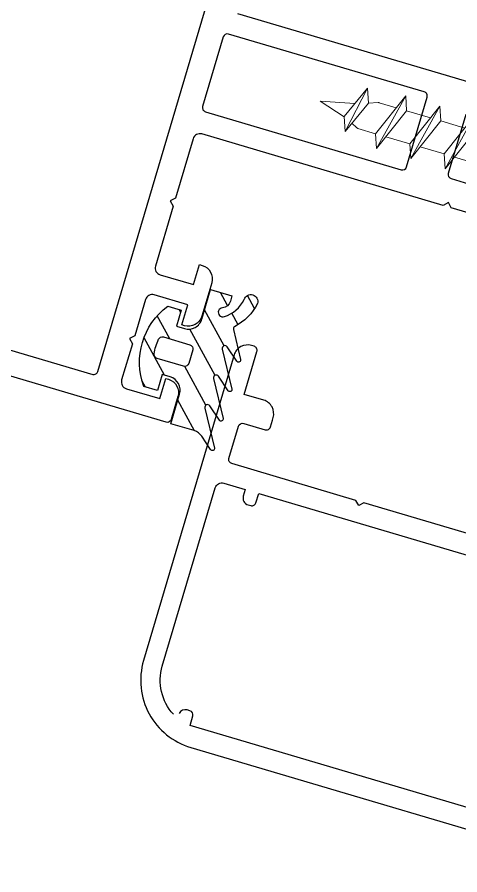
# Model space of a CAD drawing. Header units: millimetres. Extents: x 62878 to 70819, y -67946 to -61850.
# Drawn here: x 67619.24 to 67622.4, y -66807.91 to -66801.78 of the extents above; entities that cross this region are included whole.
import ezdxf

# ---------------------------------------------------------------- set-up
doc = ezdxf.new("R2010")
doc.units = ezdxf.units.MM
doc.layers.add('DOGRAMA', color=171, linetype='Continuous', lineweight=0)

# ---------------------------------------------------------------- blocks, each defined once
blk = doc.blocks.new('a2we')
at = {"lineweight": 5, "ltscale": 0.5}
for p, q in [((-196.0144480926461, -415.2868589025547), (-196.5925912144022, -417.2488821181558)), ((-196.0144480926461, -415.2868589025547), (-195.4639709594615, -417.7110762494052)), ((-197.5747968978259, -417.6063757508618), (-196.5747276986959, -417.2423803302317)), ((-194.1582851917165, -418.2620245979042), (-197.5747968978259, -417.6063757508618)), ((-195.1583543907882, -418.6260200186506), (-197.5747968978259, -417.6063757508618)), ((-196.5747276986959, -417.2423803302317), (-194.1582851917165, -418.2620245979042)), ((-196.8896500078097, -417.895480952812), (-197.0961171580722, -418.3448917148726)), ((-194.1582851917165, -418.2620245979042), (-195.1583543907882, -418.6260200186506)), ((-197.1143788935161, -419.7428166739272), (-197.1143788935161, -418.4283854465556)), ((-195.1583543907882, -418.6260200186506), (-194.9264251741961, -419.2953524503964)), ((-194.9154016761394, -420.634479622855), (-194.9154016761394, -419.3608343693425)), ((-198.1144480926461, -420.1068120946153), (-197.1143788935161, -419.7428166739268)), ((-194.9154016761721, -421.4039929561312), (-198.1144480926461, -420.1068120946153)), ((-193.9153324771005, -421.0399975355008), (-198.1144480926461, -420.1068120946153)), ((-197.1143788935161, -419.7428166739268), (-193.9153324771005, -421.0399975355008)), ((-197.1143788935161, -419.7428166739268), (-193.9153324771005, -421.0399975355008)), ((-197.1143788935161, -422.2969096404012), (-197.1143788935162, -420.512330007273)), ((-193.9153324771005, -421.0399975355008), (-194.9154016761721, -421.4039929561312)), ((-194.9154016761721, -423.1885725893157), (-194.9154016761721, -421.4039929561312)), ((-198.1144480926461, -422.6609050610894), (-197.1143788935161, -422.2969096404012)), ((-194.9154016761721, -423.9580859226053), (-198.1144480926461, -422.6609050610894)), ((-193.9153324771005, -423.594090501975), (-198.1144480926461, -422.6609050610894)), ((-197.1143788935161, -422.2969096404012), (-193.9153324771005, -423.594090501975)), ((-197.1143788935161, -422.2969096404012), (-193.9153324771005, -423.594090501975)), ((-197.1143788935161, -424.8510026068752), (-197.1143788935162, -423.0664229737469)), ((-193.9153324771005, -423.594090501975), (-194.9154016761721, -423.9580859226053)), ((-194.9154016761721, -425.7426655557898), (-194.9154016761721, -423.9580859226053)), ((-198.1144480926461, -425.2149980275636), (-197.1143788935161, -424.8510026068752)), ((-197.1143788935161, -424.8510026068752), (-193.9153324771005, -426.1481834684492)), ((-197.1143788935161, -424.8510026068752), (-193.9153324771005, -426.1481834684492)), ((-194.9154016761721, -426.5121788890793), (-198.1144480926461, -425.2149980275636)), ((-193.9153324771005, -426.1481834684492), (-198.1144480926461, -425.2149980275636)), ((-197.1143788935161, -427.3050955733496), (-197.1143788935162, -425.6205159402211)), ((-193.9153324771005, -426.1481834684492), (-194.9154016761721, -426.5121788890793)), ((-194.9154016761721, -428.1967585222638), (-194.9154016761721, -426.5121788890793)), ((-198.1144480926461, -427.669090994038), (-197.1143788935161, -427.3050955733496)), ((-197.1143788935161, -427.3050955733496), (-193.9153324771005, -428.6022764349236)), ((-197.1143788935161, -427.3050955733496), (-193.9153324771005, -428.6022764349236)), ((-194.9154016761721, -428.9662718555534), (-198.1144480926461, -427.669090994038)), ((-193.9153324771005, -428.6022764349236), (-198.1144480926461, -427.669090994038)), ((-197.1143788935161, -429.5591885398237), (-197.1143788935161, -428.0237477951896)), ((-193.9153324771005, -428.6022764349236), (-194.9154016761721, -428.9662718555534)), ((-194.9154016761721, -430.450851488738), (-194.9154016761721, -428.9662718555534)), ((-198.1144480926461, -429.9231839605702), (-197.1143788935161, -429.5591885398237)), ((-194.9154016761721, -431.2203648220857), (-198.1144480926461, -429.9231839605702)), ((-193.9153324771005, -430.8563694013976), (-198.1144480926461, -429.9231839605702)), ((-197.1143788935161, -429.5591885398237), (-193.9153324771005, -430.8563694013976)), ((-197.1143788935161, -429.5591885398237), (-193.9153324771005, -430.8563694013976)), ((-197.1143788935161, -431.8132815063559), (-197.1143788935161, -430.2778407616635)), ((-193.9153324771005, -430.8563694013976), (-194.9154016761721, -431.2203648220857)), ((-194.9154016761721, -432.7049444552304), (-194.9154016761721, -431.2203648220857)), ((-198.1144480926461, -432.177276926986), (-197.1143788935161, -431.8132815063559)), ((-197.1143788935161, -431.8132815063559), (-193.9153324771005, -433.1104623678716)), ((-197.1143788935161, -431.8132815063559), (-193.9153324771005, -433.1104623678716)), ((-194.9154016761721, -433.4744577885599), (-198.1144480926461, -432.177276926986)), ((-193.9153324771005, -433.1104623678716), (-198.1144480926461, -432.177276926986)), ((-197.1143788935161, -434.0673744728301), (-197.1143788935161, -432.5319337281958)), ((-193.9153324771005, -433.1104623678716), (-194.9154016761721, -433.4744577885599)), ((-194.9154016761721, -434.9590374217446), (-194.9154016761721, -433.4744577885599)), ((-198.1144480926461, -434.4313698935184), (-197.1143788935161, -434.0673744728301)), ((-197.1143788935161, -434.0673744728301), (-193.9153324771005, -435.364555334404)), ((-197.1143788935161, -434.0673744728301), (-193.9153324771005, -435.364555334404)), ((-194.9154016761721, -435.7285507550341), (-198.1144480926461, -434.4313698935184)), ((-193.9153324771005, -435.364555334404), (-198.1144480926461, -434.4313698935184)), ((-197.1143788935161, -436.3642339800811), (-197.1143788935161, -434.7860266946118)), ((-193.9153324771005, -435.364555334404), (-194.9154016761721, -435.7285507550341)), ((-194.9154016761721, -437.2558969289955), (-194.9154016761721, -435.7285507550341)), ((-198.1144480926461, -436.7282294008277), (-197.1143788935161, -436.3642339800811)), ((-194.9154016761721, -438.0254102623434), (-198.1144480926461, -436.7282294008277)), ((-193.9153324771005, -437.6614148416551), (-198.1144480926461, -436.7282294008277)), ((-197.1143788935161, -436.3642339800811), (-193.9153324771005, -437.6614148416551)), ((-197.1143788935161, -436.3642339800811), (-193.9153324771005, -437.6614148416551)), ((-197.1143788935161, -438.6610934873901), (-197.1143788935161, -437.1337473134849)), ((-193.9153324771005, -437.6614148416551), (-194.9154016761721, -438.0254102623434)), ((-194.9154016761721, -439.5527564362646), (-194.9154016761721, -438.0254102623434)), ((-198.1144480926461, -439.0250889080787), (-197.1143788935161, -438.6610934873901)), ((-197.1143788935161, -438.6610934873901), (-193.9153324771005, -439.9582743489061)), ((-197.1143788935161, -438.6610934873901), (-193.9153324771005, -439.9582743489061)), ((-194.9154016761721, -440.3222697695944), (-198.1144480926461, -439.0250889080787)), ((-193.9153324771005, -439.9582743489061), (-198.1144480926461, -439.0250889080787)), ((-197.1143788935161, -440.9579529946993), (-197.1143788935161, -439.430606820736)), ((-193.9153324771005, -439.9582743489061), (-194.9154016761721, -440.3222697695944)), ((-194.9154016761721, -441.849615943574), (-194.9154016761721, -440.3222697695944)), ((-198.1144480926461, -441.3219484153295), (-197.1143788935161, -440.9579529946993)), ((-197.1143788935161, -440.9579529946993), (-193.9153324771005, -442.2551338562151)), ((-194.9154016761721, -442.6191292769035), (-198.1144480926461, -441.3219484153295)), ((-193.9153324771005, -442.2551338562151), (-198.1144480926461, -441.3219484153295)), ((-197.1143788935161, -443.2537258831643), (-197.1143788935161, -441.7274663280053)), ((-193.9153324771005, -442.2551338562151), (-194.9154016761721, -442.6191292769035)), ((-194.9154016761721, -444.1453888320787), (-194.9154016761721, -442.6191292769035)), ((-198.1144480926461, -443.6177213039109), (-197.1143788935161, -443.2537258831643)), ((-197.1143788935161, -443.2537258831643), (-193.9153324771005, -444.5509067447383)), ((-194.9154016761721, -444.9149021654266), (-198.1144480926461, -443.6177213039109)), ((-193.9153324771005, -444.5509067447383), (-198.1144480926461, -443.6177213039109)), ((-197.1143788935161, -445.5538642814245), (-197.1143788935161, -444.0232392165685)), ((-193.9153324771005, -444.5509067447383), (-194.9154016761721, -444.9149021654266)), ((-194.9154016761721, -446.4455272302989), (-194.9154016761721, -444.9149021654266)), ((-198.1144480926461, -445.9178597020545), (-197.1143788935161, -445.5538642814245)), ((-193.9153324771005, -446.8510451429402), (-198.1144480926461, -445.9178597020545)), ((-194.9154016761721, -447.2150405636282), (-198.1144480926461, -445.9178597020545)), ((-197.1143788935161, -445.5538642814245), (-193.9153324771005, -446.8510451429402)), ((-197.1143788935161, -445.5538642814245), (-193.9153324771005, -446.8510451429402)), ((-197.1143788935161, -447.8540026795677), (-197.1143788935161, -446.3233776147298)), ((-193.9153324771005, -446.8510451429402), (-194.9154016761721, -447.2150405636282)), ((-194.9154016761721, -448.7456656284821), (-194.9154016761721, -447.2150405636282)), ((-197.1143788935161, -447.8540026795677), (-198.1144480926461, -448.2179981003141)), ((-193.9153324771005, -449.1511835411412), (-197.1143788935161, -447.8540026795677)), ((-194.9154016761721, -449.5151789618299), (-198.1144480926461, -448.2179981003141)), ((-198.1144480926461, -448.2179981003141), (-193.9153324771005, -449.1511835411412)), ((-197.1143788935161, -450.1541410778275), (-197.1143788935161, -448.6235160129718)), ((-193.9153324770423, -449.1511835411412), (-194.9154016761721, -449.5151789618299)), ((-194.9154016761723, -451.0458040266858), (-194.9154016761721, -449.5151789618299)), ((-198.1144480926461, -450.5181364984577), (-197.1143788935161, -450.1541410778275)), ((-197.1143788935161, -450.1541410778275), (-193.9153324770423, -451.4513219393434)), ((-194.9154016761721, -451.8153173600317), (-198.1144480926461, -450.5181364984577)), ((-193.9153324770423, -451.4513219393434), (-198.1144480926461, -450.5181364984577)), ((-197.1143788935161, -453.2868589025547), (-197.1143788935162, -450.9236544111328)), ((-193.9153324770423, -451.4513219393434), (-194.9154016761721, -451.8153173600317)), ((-194.9154016761721, -453.2868589025547), (-194.9154016761721, -451.8153173600317)), ((-192.7980524524961, -453.2868589025547), (-199.230843732796, -453.2868589025547)), ((-199.230843732796, -454.5827171301502), (-199.230843732796, -453.2868589025547)), ((-192.7980524524961, -454.5827171301502), (-192.7980524524961, -453.2868589025547))]:
    blk.add_line(p, q, dxfattribs=at)
blk.add_lwpolyline([(-196.4690204826777, -455.6637351848848), (-196.1125089353335, -455.3998333582319), (-195.9163872499585, -455.3998333582319), (-195.5598757026143, -455.6637351848848)], dxfattribs=at)
for centre, radius, start, end in [((-196.9143788935627, -418.4283854465556), 0.2, 155.3251238657465, 180), ((-195.115401676151, -419.3608343693425), 0.2, 0, 19.11162363728389), ((-195.6603624057317, -449.5292358589606), 6.187568978619671, 234.757305859688, 262.4904896380407), ((-196.3685337795604, -449.5292358589606), 6.187568978619673, 277.5095103619591, 305.2426941403116)]:
    blk.add_arc(centre, radius, start, end, dxfattribs=at)

msp = doc.modelspace()

# ---------------------------------------------------------------- hatches: boundary and pattern name
at = {"layer": 'DOGRAMA', "lineweight": -2}
h = msp.add_hatch(dxfattribs=at)
h.set_pattern_fill('ANSI31', color=256, scale=0.05, angle=73.50578493834035, style=0)
h.set_pattern_definition([(118.5057849383402, (67582.17370694948, -66905.46412856983), (-0.1395045678384407, -0.07576303882639554), [])])
edge = h.paths.add_edge_path()
edge.add_arc((67620.4723072747, -66804.82983413033), 0.0999999999927332, 33.50578491428783, 73.50578491126916)
edge.add_line((67620.50069912823, -66804.73394928976), (67620.33474358116, -66804.68480924274))
edge.add_line((67620.33474358116, -66804.68480924274), (67620.39720565887, -66804.47386259346))
edge.add_arc((67620.30132081825, -66804.44547073996), 0.1000000000246083, 343.5057849343598, 433.5057849343598)
edge.add_line((67620.32971267175, -66804.34958589934), (67620.27218176736, -66804.33255078727))
edge.add_line((67620.27218176736, -66804.33255078727), (67620.23811154324, -66804.44761259599))
edge.add_line((67620.23811154324, -66804.44761259599), (67620.14222670262, -66804.41922074248))
edge.add_arc((67620.61094162545, -66804.24513363467), 0.4999999999850691, 126.63588728978581, 200.3756825807396, ccw=False)
edge.add_line((67620.31257782356, -66803.84391169895), (67620.40846266413, -66803.87230355243))
edge.add_line((67620.40846266413, -66803.87230355243), (67620.37439243993, -66803.98736536114))
edge.add_line((67620.37439243993, -66803.98736536114), (67620.43192334427, -66804.00440047325))
edge.add_arc((67620.46031519776, -66803.90851563265), 0.1000000000106552, 253.5057849319926, 343.5057849296254)
edge.add_line((67620.55620003835, -66803.93690748615), (67620.61866211605, -66803.72596083683))
edge.add_line((67620.61866211605, -66803.72596083683), (67620.77157447065, -66803.77123874669))
edge.add_line((67620.77157447065, -66803.77123874669), (67620.76036553885, -66803.80909350111))
edge.add_arc((67620.69804039244, -66803.79063879634), 0.06500000002690054, 275.09644942517195, 343.5057849425572, ccw=False)
edge.add_arc((67620.7067183959, -66803.88794201898), 0.03268943071327134, 95.09644941259863, 288.9360640299174)
edge.add_arc((67620.64117771275, -66803.68872165306), 0.2424115900866645, 288.3083183165629, 333.815090722499)
edge.add_arc((67620.90628877554, -66803.81115731725), 0.05002797727643869, -15.522056451159472, 161.9911798649509, ccw=False)
edge.add_arc((67620.62131817066, -66803.65957127741), 0.3717812401679507, 297.00576401502235, 333.65728450460523, ccw=False)
edge.add_arc((67620.80164249682, -66804.00717276086), 0.01999999998460973, 125.1201220966006, 193.5057850245399)
edge.add_line((67620.78219556993, -66804.01184363167), (67620.83358410042, -66804.22579709807))
edge.add_arc((67620.81899890523, -66804.22930025116), 0.01500000000138728, -146.4942150756916, 13.505784930487891, ccw=False)
edge.add_line((67620.80649145387, -66804.2375805688), (67620.73852460805, -66804.1349163893))
edge.add_arc((67620.72184800623, -66804.14595681283), 0.02000000000258, 33.50578491663744, 193.5057848931979)
edge.add_line((67620.70240107932, -66804.1506276836), (67620.7711220227, -66804.43674374736))
edge.add_arc((67620.75653682755, -66804.44024690046), 0.01499999997648678, -146.4942150143243, 13.505785010497675, ccw=False)
edge.add_line((67620.74402937622, -66804.4485272181), (67620.6760625304, -66804.34586303857))
edge.add_arc((67620.65938592858, -66804.35690346212), 0.02000000001061296, 33.50578495139829, 193.5057849742686)
edge.add_line((67620.63993900167, -66804.36157433291), (67620.70865994507, -66804.64769039668))
edge.add_arc((67620.69407474989, -66804.65119354977), 0.01500000000138728, -146.4942149986603, 13.505784930487891, ccw=False)
edge.add_line((67620.68156729854, -66804.65947386743), (67620.61360045272, -66804.55680968789))
edge.add_arc((67620.5969238509, -66804.56785011142), 0.02000000000258, 33.50578491663744, 193.5057849337332)
edge.add_line((67620.577476924, -66804.5725209822), (67620.6461978674, -66804.85863704595))
edge.add_arc((67620.63161267222, -66804.86214019904), 0.01500000000138728, -146.49421498299608, 13.505784930487891, ccw=False)
edge.add_line((67620.61910522086, -66804.87042051672), (67620.5556902838, -66804.77463201269))
edge = h.paths.add_edge_path(flags=16)
edge.add_line((67620.28213547621, -66804.06433950803), (67620.47065087923, -66804.12015961127))
edge.add_arc((67620.46213332319, -66804.14892506345), 0.03000000000128663, -16.49421504589958, 73.50578495410042, ccw=False)
edge.add_line((67620.49089877537, -66804.15744261949), (67620.46250692186, -66804.25332746006))
edge.add_arc((67620.43374146968, -66804.24480990406), 0.02999999998889195, 253.5057849807489, 343.5057850340457, ccw=False)
edge.add_line((67620.42522391365, -66804.27357535624), (67620.23670851064, -66804.21775525298))
edge.add_arc((67620.24522606668, -66804.18898980076), 0.03000000002919279, 171.2722191339769, 253.5057849698818, ccw=False)
edge.add_arc((67620.61094162542, -66804.24513363473), 0.400000000018922, 155.7393507594968, 171.2722190959549, ccw=False)
edge.add_arc((67620.27361792015, -66804.09310496021), 0.02999999999844825, 73.50578490080358, 155.7393507233463, ccw=False)

# ---------------------------------------------------------------- linework, layer by layer
at = {"layer": 'DOGRAMA', "lineweight": -2, "ltscale": 0.5}
msp.add_lwpolyline([(67613.86359995625, -66797.74181640302), (67613.52800301419, -66797.64244491582), (67611.73495649509, -66797.11151725565, 0.4142135623730953), (67611.69767348691, -66797.13176515179), (67610.39732659725, -66801.52329085098, 0.4142135623730951), (67610.41757449337, -66801.56057385923), (67612.21062101249, -66802.09150151939), (67612.54621795457, -66802.1908730066), (67619.77593493534, -66804.33161875936, 0.4142135623730951), (67619.81321794355, -66804.31137086322), (67621.11356483318, -66799.91984516403, 0.4142135623722071), (67621.09331693707, -66799.8825621558)], format="xyb", close=True, dxfattribs=at)
for points in [[(67623.16423084517, -66803.38464947412), (67622.33962121612, -66803.14047953415), (67622.31937331994, -66803.1031965259), (67622.28209031172, -66803.12344442208), (67620.55616318106, -66802.61239105933, 0.4142135623730951), (67620.49402483398, -66802.64613755287), (67620.36820889867, -66803.07104256698), (67620.33092589042, -66803.09129046311), (67620.35117378653, -66803.12857347133), (67620.22430222589, -66803.5570435385, 0.4142135623730951), (67620.25804871944, -66803.61918188554), (67620.49776082094, -66803.69016151923), (67620.54034860118, -66803.54633425838), (67620.55952556929, -66803.55201262906, -0.4142135623729619), (67620.62701855638, -66803.67628932315), (67620.55603892266, -66803.91600142464, -0.4142135623728953), (67620.43176222857, -66803.98349441176), (67620.41258526046, -66803.97781604106), (67620.45517304074, -66803.83398878014), (67620.21546093919, -66803.76300914644, 0.4142135623730951), (67620.1533225922, -66803.79675564001), (67620.0766645878, -66804.0556447096), (67620.03938157953, -66804.07589260572), (67620.0596294757, -66804.11317561395), (67619.98297147128, -66804.37206468356, 0.4142135623730951), (67620.01671796484, -66804.43420303059), (67620.2564300663, -66804.5051826643), (67620.29901784656, -66804.36135540342), (67620.31819481467, -66804.36703377412, -0.4142135623728953), (67620.38568780178, -66804.4913104682), (67620.33742165085, -66804.6543146972, -0.4142135623729288), (67620.30013864263, -66804.67456259334), (67610.19387644407, -66801.68206123602, -0.4142135623729288)], [(67622.44355027794, -66802.47249843403), (67622.31862612258, -66802.89439173264, 0.4142135623725959), (67622.33887401872, -66802.93167474086), (67622.46284287891, -66802.9683823757, -0.1989123673796753)], [(67622.60193521492, -66805.51257067197), (67621.7150004394, -66805.24994602724), (67621.67771743122, -66805.27019392337), (67621.65746953509, -66805.23291091512), (67620.77053475956, -66804.9702862704, -0.4142135623730951), (67620.75028686342, -66804.93300326217), (67620.81842731178, -66804.70287964473, -0.4142135623730951), (67620.85571032, -66804.68263174858), (67621.00912606498, -66804.72805871417, 0.4142135623730951), (67621.0464090732, -66804.70781081804), (67621.06060499995, -66804.65986839776), (67621.06628337059, -66804.64069142965, 0.4142135623730951), (67620.99879038351, -66804.51641473557), (67620.85975736467, -66804.475246548), (67620.95061129582, -66804.1684150581, 0.4142135623730951), (67620.93036339968, -66804.1311320499), (67620.91118643156, -66804.12545367917, 0.4142135623730951), (67620.78690973751, -66804.19294666631), (67620.13957547804, -66806.37912103182, 0.4142135623730951), (67620.47704041356, -66807.00050450223), (67623.5549437966, -66807.91188299909, 0.4142135623730951)], [(67620.35257094743, -66806.76318715572, -0.2621398995659221), (67620.27381425485, -66806.41886962671), (67620.65142590621, -66805.14360124679, -0.4142135623730951), (67620.71356425321, -66805.10985475326), (67620.86697999822, -66805.15528171882), (67620.85278407144, -66805.20322413913, 0.4142135623730951), (67620.88653056504, -66805.26536248617), (67620.90570753315, -66805.2710408569, 0.4142135623730951), (67620.94299054134, -66805.25079296074), (67620.96286483877, -66805.1836735723), (67623.580520987, -66805.95877117246), (67623.0893419217, -66807.61757891474), (67620.47168577352, -66806.84248131461), (67620.49156007089, -66806.77536192616, 0.4142135623730951), (67620.4713121748, -66806.73807891794), (67620.4521352067, -66806.73240054726, 0.3618128521052944), (67620.39336169504, -66806.75769702042)]]:
    msp.add_lwpolyline(points, format="xyb", dxfattribs=at)
msp.add_lwpolyline([(67620.81168986243, -66801.74942749398), (67622.53761699307, -66802.26048085673)], dxfattribs=at)
at = {"layer": 'DOGRAMA', "lineweight": -2, "ltscale": 5}
msp.add_lwpolyline([(67622.1470046014, -66802.31168592912), (67620.74708592871, -66801.8971648682, 0.4142135623730951), (67620.7098029205, -66801.91741276435), (67620.56216528238, -66802.41601393545, 0.4142135623730951), (67620.58241317852, -66802.45329694368), (67621.98233185118, -66802.86781800455, 0.4142135623730951), (67622.0196148594, -66802.84757010844), (67622.16725249751, -66802.34896893732, 0.4142135623730951)], format="xyb", close=True, dxfattribs=at)
at = {"layer": 'DOGRAMA', "lineweight": -2}
for points in [[(67620.5556902838, -66804.77463201269, 0.176326980708443), (67620.50069912823, -66804.73394928976), (67620.33474358116, -66804.68480924274), (67620.39720565887, -66804.47386259346, 0.4142135623726288), (67620.32971267175, -66804.34958589934), (67620.27218176736, -66804.33255078727), (67620.23811154324, -66804.44761259599), (67620.14222670262, -66804.41922074248, -0.3333333333332321), (67620.31257782356, -66803.84391169895), (67620.40846266413, -66803.87230355243), (67620.37439243993, -66803.98736536114), (67620.43192334427, -66804.00440047325, 0.4142135623730951), (67620.55620003835, -66803.93690748615), (67620.61866211605, -66803.72596083683), (67620.77157447065, -66803.77123874669), (67620.76036553885, -66803.80909350111, -0.3076847592325163), (67620.70381450967, -66803.85538182357, 1.128701775594264), (67620.71732653637, -66803.91886233975, 0.2012120834862478), (67620.85871172216, -66803.79569049786, -0.9785310008383128), (67620.95449210773, -66803.82454526989, -0.1612998685773607), (67620.79013664587, -66803.99081380633, 0.3075716929248266), (67620.78219556993, -66804.01184363167), (67620.83358410042, -66804.22579709807, -0.8390996311771568), (67620.80649145387, -66804.2375805688), (67620.73852460805, -66804.1349163893, 0.8390996311749109), (67620.70240107932, -66804.1506276836), (67620.7711220227, -66804.43674374736, -0.8390996311813727), (67620.74402937622, -66804.4485272181), (67620.6760625304, -66804.34586303857, 0.8390996311751685), (67620.63993900167, -66804.36157433291), (67620.70865994507, -66804.64769039668, -0.8390996311750223), (67620.68156729854, -66804.65947386743), (67620.61360045272, -66804.55680968789, 0.8390996311790603), (67620.577476924, -66804.5725209822), (67620.6461978674, -66804.85863704595, -0.8390996311813727), (67620.61910522086, -66804.87042051672)], [(67620.28213547621, -66804.06433950803), (67620.47065087923, -66804.12015961127, -0.414213562374205), (67620.49089877537, -66804.15744261949), (67620.46250692186, -66804.25332746006, -0.4142135623730951), (67620.42522391365, -66804.27357535624), (67620.23670851064, -66804.21775525298, -0.3750467088372598), (67620.21557345378, -66804.18443759803, -0.0678788880673013), (67620.24626734946, -66804.0807783109, -0.3750467088370437)]]:
    msp.add_lwpolyline(points, format="xyb", close=True, dxfattribs=at)

# ---------------------------------------------------------------- block references
at = {"layer": 'DOGRAMA', "linetype": 'ByBlock', "lineweight": -2, "xscale": 0.09999999999876999, "yscale": 0.09999999999876999, "zscale": 0.09999999999876999, "rotation": 73.50578493445082}
msp.add_blockref('a2we', (67587.14825026476, -66771.7925343292), dxfattribs=at)

doc.saveas('drawing.dxf')
